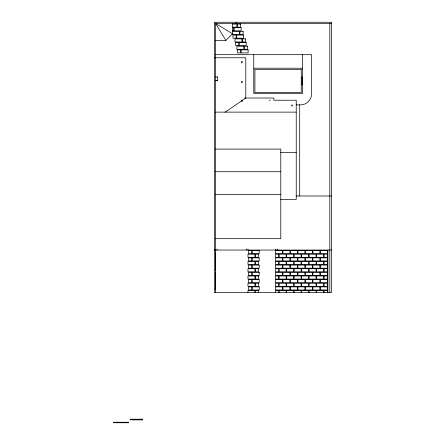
<?xml version="1.0" encoding="UTF-8"?>
<svg xmlns="http://www.w3.org/2000/svg" width="445" height="445" viewBox="0 0 445 445"><rect width="100%" height="100%" fill="white"/><g stroke="black" fill="none" stroke-linecap="round" stroke-linejoin="round"><path stroke-width="0.67" d="M215.536 40.395L225.921 40.395L232.524 33.792L232.524 23.407M225.109 112.207L245.796 98.022L245.796 57.772L214.379 57.772M331.364 23.407L215.536 23.407L215.536 292.51M232.702 24.091L236.868 24.091L236.868 27.178L232.702 27.178M232.385 27.718L233.664 27.718L233.664 30.811L232.385 30.811M232.423 31.45L239.371 31.45L239.371 34.538L232.423 34.538L232.423 33.303M215.536 54.679L311.667 54.679L311.667 93.667A11.225 11.225 0 0 1 299.702 104.87L296.231 104.87M242.564 61.633L241.407 61.633L241.407 62.789L242.564 62.789M253.767 68.202L302.4 68.202M215.536 76.957L217.622 76.957L217.622 80.662L215.536 80.662M301.248 77.074L302.022 77.074L302.022 84.795L301.248 84.795M215.536 80.356L217.622 80.356M242.564 81.513L241.407 81.513L241.407 82.67L242.564 82.67M244.594 98.022L273.836 98.022L273.836 100.236L296.231 100.22L296.231 199.371L280.689 199.371M269.203 100.236L270.36 100.236M215.536 112.123L296.231 112.123M215.536 149.092L280.784 149.092L280.784 238.687L215.536 238.687M280.667 152.412L296.231 152.412M215.536 171.72L280.784 171.72M215.536 194.343L280.784 194.343M296.186 195.989L331.364 195.989M214.379 250.04L331.364 250.04M215.536 252.743L215.536 270.427M215.536 272.123L215.536 289.806M130.229 419.362L142.584 419.362M113.636 422.405L128.31 422.405M232.524 33.792L215.536 23.407L225.921 40.395M329.817 23.407L329.817 292.51M327.887 250.04L327.887 292.51M327.348 292.51L327.348 290.502L324.144 290.502L324.144 292.51M323.604 292.51L323.604 290.502L316.651 290.502L316.651 292.51M316.111 292.51L316.111 290.502L309.164 290.502L309.164 292.51M308.624 292.51L308.624 290.502L301.671 290.502L301.671 292.51M302.4 54.679L302.4 93.667L253.767 93.667L253.767 54.679M301.132 292.51L301.132 290.502L294.184 290.502L294.184 292.51M299.702 104.87L299.702 195.989M293.644 292.51L293.644 290.502L286.691 290.502L286.691 292.51M292.754 104.87L292.754 106.032M291.597 104.87L291.597 106.032M286.152 292.51L286.152 290.502L279.204 290.502L279.204 292.51M278.665 292.51L278.665 290.502L275.455 290.502L275.455 292.51M277.313 249.011L277.313 250.04M275.767 249.011L275.767 250.04M258.662 292.51L258.662 290.502L255.458 290.502L255.458 292.51M254.918 292.51L254.918 290.502L247.971 290.502L247.971 292.51M247.971 249.011L247.971 250.04M246.424 249.011L246.424 250.04M242.564 101.399L242.564 100.236L241.407 100.236L241.407 101.399M236.156 22.25L236.156 23.407M217.316 76.957L217.316 77.269M217.082 249.011L217.082 250.04M142.194 419.212L142.194 419.869M124.45 422.249L124.45 422.633L117.497 422.633L117.497 422.249M120.973 422.249L120.973 422.633M331.364 22.25L214.379 22.25L214.379 292.51L331.364 292.51L331.364 22.25M240.617 24.091L237.413 24.091L237.413 27.178L240.617 27.178L240.617 24.091M241.157 27.718L234.204 27.718L234.204 30.811L241.157 30.811L241.157 27.718M243.115 31.45L239.911 31.45L239.911 34.538L243.115 34.538L243.115 31.45M236.167 35.083L232.963 35.083L232.963 38.17L236.167 38.17L236.167 35.083M243.66 35.083L236.707 35.083L236.707 38.17L243.66 38.17L243.66 35.083M241.935 38.882L234.982 38.882L234.982 41.975L241.935 41.975L241.935 38.882M245.679 38.882L242.475 38.882L242.475 41.975L245.679 41.975L245.679 38.882M238.731 42.514L235.522 42.514L235.522 45.601L238.731 45.601L238.731 42.514M246.219 42.514L239.271 42.514L239.271 45.601L246.219 45.601L246.219 42.514M243.849 46.219L236.901 46.219L236.901 49.306L243.849 49.306L243.849 46.219M247.592 46.219L244.388 46.219L244.388 49.306L247.592 49.306L247.592 46.219M240.645 49.851L237.441 49.851L237.441 52.938L240.645 52.938L240.645 49.851M248.132 49.851L241.184 49.851L241.184 52.938L248.132 52.938L248.132 49.851M301.248 69.353L254.918 69.353L254.918 92.516L301.248 92.516L301.248 69.353M251.714 250.58L248.51 250.58L248.51 253.667L251.714 253.667L251.714 250.58M259.201 250.58L252.254 250.58L252.254 253.667L259.201 253.667L259.201 250.58M282.408 250.58L275.455 250.58L275.455 253.667L282.408 253.667L282.408 250.58M289.895 250.58L282.948 250.58L282.948 253.667L289.895 253.667L289.895 250.58M297.388 250.58L290.435 250.58L290.435 253.667L297.388 253.667L297.388 250.58M304.875 250.58L297.928 250.58L297.928 253.667L304.875 253.667L304.875 250.58M312.368 250.58L305.42 250.58L305.42 253.667L312.368 253.667L312.368 250.58M319.855 250.58L312.907 250.58L312.907 253.667L319.855 253.667L319.855 250.58M327.348 250.58L320.4 250.58L320.4 253.667L327.348 253.667L327.348 250.58M254.918 254.206L247.971 254.206L247.971 257.299L254.918 257.299L254.918 254.206M258.662 254.206L255.458 254.206L255.458 257.299L258.662 257.299L258.662 254.206M278.665 254.206L275.455 254.206L275.455 257.299L278.665 257.299L278.665 254.206M286.152 254.206L279.204 254.206L279.204 257.299L286.152 257.299L286.152 254.206M293.644 254.206L286.691 254.206L286.691 257.299L293.644 257.299L293.644 254.206M301.132 254.206L294.184 254.206L294.184 257.299L301.132 257.299L301.132 254.206M308.624 254.206L301.671 254.206L301.671 257.299L308.624 257.299L308.624 254.206M316.111 254.206L309.164 254.206L309.164 257.299L316.111 257.299L316.111 254.206M323.604 254.206L316.651 254.206L316.651 257.299L323.604 257.299L323.604 254.206M327.348 254.206L324.144 254.206L324.144 257.299L327.348 257.299L327.348 254.206M251.714 257.839L248.51 257.839L248.51 260.926L251.714 260.926L251.714 257.839M259.201 257.839L252.254 257.839L252.254 260.926L259.201 260.926L259.201 257.839M282.408 257.839L275.455 257.839L275.455 260.926L282.408 260.926L282.408 257.839M289.895 257.839L282.948 257.839L282.948 260.926L289.895 260.926L289.895 257.839M297.388 257.839L290.435 257.839L290.435 260.926L297.388 260.926L297.388 257.839M304.875 257.839L297.928 257.839L297.928 260.926L304.875 260.926L304.875 257.839M312.368 257.839L305.42 257.839L305.42 260.926L312.368 260.926L312.368 257.839M319.855 257.839L312.907 257.839L312.907 260.926L319.855 260.926L319.855 257.839M327.348 257.839L320.4 257.839L320.4 260.926L327.348 260.926L327.348 257.839M254.918 261.465L247.971 261.465L247.971 264.558L254.918 264.558L254.918 261.465M258.662 261.465L255.458 261.465L255.458 264.558L258.662 264.558L258.662 261.465M278.665 261.465L275.455 261.465L275.455 264.558L278.665 264.558L278.665 261.465M286.152 261.465L279.204 261.465L279.204 264.558L286.152 264.558L286.152 261.465M293.644 261.465L286.691 261.465L286.691 264.558L293.644 264.558L293.644 261.465M301.132 261.465L294.184 261.465L294.184 264.558L301.132 264.558L301.132 261.465M308.624 261.465L301.671 261.465L301.671 264.558L308.624 264.558L308.624 261.465M316.111 261.465L309.164 261.465L309.164 264.558L316.111 264.558L316.111 261.465M323.604 261.465L316.651 261.465L316.651 264.558L323.604 264.558L323.604 261.465M327.348 261.465L324.144 261.465L324.144 264.558L327.348 264.558L327.348 261.465M251.714 265.098L248.51 265.098L248.51 268.185L251.714 268.185L251.714 265.098M259.201 265.098L252.254 265.098L252.254 268.185L259.201 268.185L259.201 265.098M282.408 265.098L275.455 265.098L275.455 268.185L282.408 268.185L282.408 265.098M289.895 265.098L282.948 265.098L282.948 268.185L289.895 268.185L289.895 265.098M297.388 265.098L290.435 265.098L290.435 268.185L297.388 268.185L297.388 265.098M304.875 265.098L297.928 265.098L297.928 268.185L304.875 268.185L304.875 265.098M312.368 265.098L305.42 265.098L305.42 268.185L312.368 268.185L312.368 265.098M319.855 265.098L312.907 265.098L312.907 268.185L319.855 268.185L319.855 265.098M327.348 265.098L320.4 265.098L320.4 268.185L327.348 268.185L327.348 265.098M254.918 268.724L247.971 268.724L247.971 271.812L254.918 271.812L254.918 268.724M258.662 268.724L255.458 268.724L255.458 271.812L258.662 271.812L258.662 268.724M278.665 268.724L275.455 268.724L275.455 271.812L278.665 271.812L278.665 268.724M286.152 268.724L279.204 268.724L279.204 271.812L286.152 271.812L286.152 268.724M293.644 268.724L286.691 268.724L286.691 271.812L293.644 271.812L293.644 268.724M301.132 268.724L294.184 268.724L294.184 271.812L301.132 271.812L301.132 268.724M308.624 268.724L301.671 268.724L301.671 271.812L308.624 271.812L308.624 268.724M316.111 268.724L309.164 268.724L309.164 271.812L316.111 271.812L316.111 268.724M323.604 268.724L316.651 268.724L316.651 271.812L323.604 271.812L323.604 268.724M327.348 268.724L324.144 268.724L324.144 271.812L327.348 271.812L327.348 268.724M251.714 272.357L248.51 272.357L248.51 275.444L251.714 275.444L251.714 272.357M259.201 272.357L252.254 272.357L252.254 275.444L259.201 275.444L259.201 272.357M282.408 272.357L275.455 272.357L275.455 275.444L282.408 275.444L282.408 272.357M289.895 272.357L282.948 272.357L282.948 275.444L289.895 275.444L289.895 272.357M297.388 272.357L290.435 272.357L290.435 275.444L297.388 275.444L297.388 272.357M304.875 272.357L297.928 272.357L297.928 275.444L304.875 275.444L304.875 272.357M312.368 272.357L305.42 272.357L305.42 275.444L312.368 275.444L312.368 272.357M319.855 272.357L312.907 272.357L312.907 275.444L319.855 275.444L319.855 272.357M327.348 272.357L320.4 272.357L320.4 275.444L327.348 275.444L327.348 272.357M254.918 275.983L247.971 275.983L247.971 279.071L254.918 279.071L254.918 275.983M258.662 275.983L255.458 275.983L255.458 279.071L258.662 279.071L258.662 275.983M278.665 275.983L275.455 275.983L275.455 279.071L278.665 279.071L278.665 275.983M286.152 275.983L279.204 275.983L279.204 279.071L286.152 279.071L286.152 275.983M293.644 275.983L286.691 275.983L286.691 279.071L293.644 279.071L293.644 275.983M301.132 275.983L294.184 275.983L294.184 279.071L301.132 279.071L301.132 275.983M308.624 275.983L301.671 275.983L301.671 279.071L308.624 279.071L308.624 275.983M316.111 275.983L309.164 275.983L309.164 279.071L316.111 279.071L316.111 275.983M323.604 275.983L316.651 275.983L316.651 279.071L323.604 279.071L323.604 275.983M327.348 275.983L324.144 275.983L324.144 279.071L327.348 279.071L327.348 275.983M251.714 279.616L248.51 279.616L248.51 282.703L251.714 282.703L251.714 279.616M259.201 279.616L252.254 279.616L252.254 282.703L259.201 282.703L259.201 279.616M282.408 279.616L275.455 279.616L275.455 282.703L282.408 282.703L282.408 279.616M289.895 279.616L282.948 279.616L282.948 282.703L289.895 282.703L289.895 279.616M297.388 279.616L290.435 279.616L290.435 282.703L297.388 282.703L297.388 279.616M304.875 279.616L297.928 279.616L297.928 282.703L304.875 282.703L304.875 279.616M312.368 279.616L305.42 279.616L305.42 282.703L312.368 282.703L312.368 279.616M319.855 279.616L312.907 279.616L312.907 282.703L319.855 282.703L319.855 279.616M327.348 279.616L320.4 279.616L320.4 282.703L327.348 282.703L327.348 279.616M254.918 283.243L247.971 283.243L247.971 286.33L254.918 286.33L254.918 283.243M258.662 283.243L255.458 283.243L255.458 286.33L258.662 286.33L258.662 283.243M278.665 283.243L275.455 283.243L275.455 286.33L278.665 286.33L278.665 283.243M286.152 283.243L279.204 283.243L279.204 286.33L286.152 286.33L286.152 283.243M293.644 283.243L286.691 283.243L286.691 286.33L293.644 286.33L293.644 283.243M301.132 283.243L294.184 283.243L294.184 286.33L301.132 286.33L301.132 283.243M308.624 283.243L301.671 283.243L301.671 286.33L308.624 286.33L308.624 283.243M316.111 283.243L309.164 283.243L309.164 286.33L316.111 286.33L316.111 283.243M323.604 283.243L316.651 283.243L316.651 286.33L323.604 286.33L323.604 283.243M327.348 283.243L324.144 283.243L324.144 286.33L327.348 286.33L327.348 283.243M251.714 286.869L248.51 286.869L248.51 289.962L251.714 289.962L251.714 286.869M259.201 286.869L252.254 286.869L252.254 289.962L259.201 289.962L259.201 286.869M282.408 286.869L275.455 286.869L275.455 289.962L282.408 289.962L282.408 286.869M289.895 286.869L282.948 286.869L282.948 289.962L289.895 289.962L289.895 286.869M297.388 286.869L290.435 286.869L290.435 289.962L297.388 289.962L297.388 286.869M304.875 286.869L297.928 286.869L297.928 289.962L304.875 289.962L304.875 286.869M312.368 286.869L305.42 286.869L305.42 289.962L312.368 289.962L312.368 286.869M319.855 286.869L312.907 286.869L312.907 289.962L319.855 289.962L319.855 286.869M327.348 286.869L320.4 286.869L320.4 289.962L327.348 289.962L327.348 286.869M142.584 419.212L130.229 419.212L130.229 419.869L142.584 419.869L142.584 419.212M128.31 422.249L113.636 422.249L113.636 422.75L128.31 422.75L128.31 422.249"/></g></svg>
